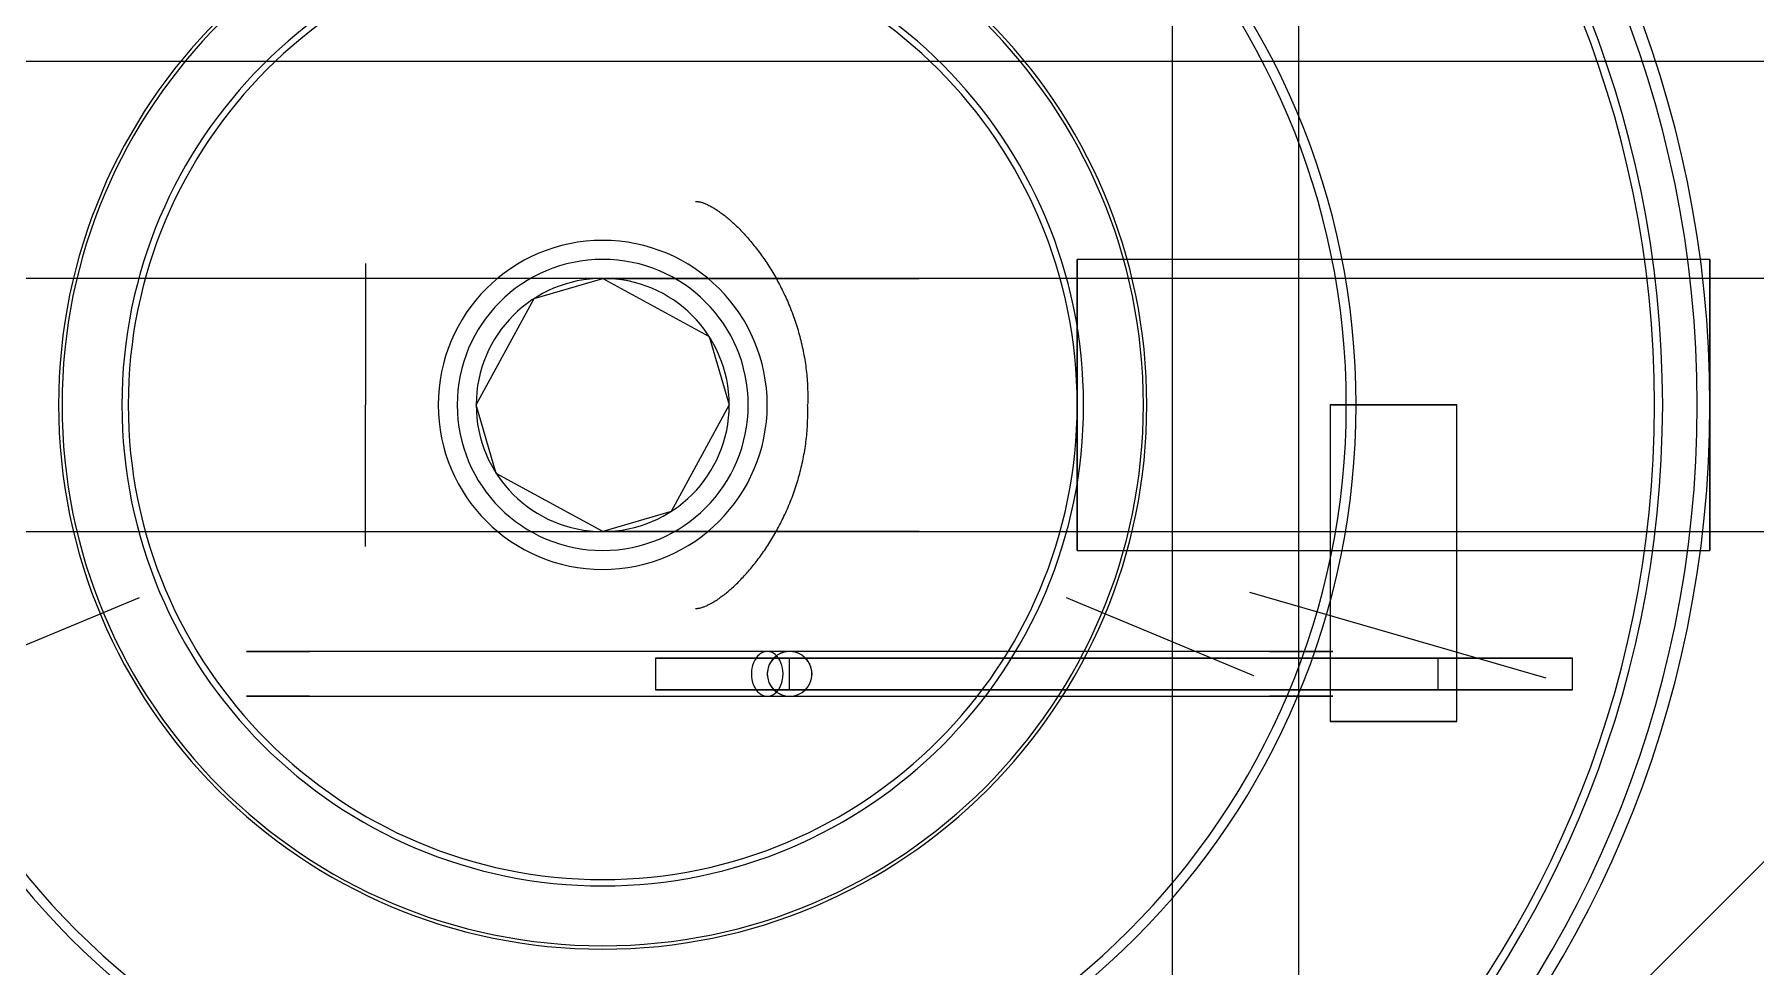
# Model space of a CAD drawing. Header units: millimetres. Extents: x -677815 to 476396, y -125373 to 39000.
# Drawn here: x 136915.5 to 137187.5, y 11781.9 to 11929.2 of the extents above; entities that cross this region are included whole.
import ezdxf

# ---------------------------------------------------------------- set-up
doc = ezdxf.new("R2010")
doc.units = ezdxf.units.MM
doc.layers.add('AM_BOR', color=4, linetype='Continuous', lineweight=25)
doc.layers.add('Xref building Toll$0$P-SANR-FIXT', color=6, linetype='Continuous', lineweight=9)
pattern_1 = [(90, (0, 0), (-406, 2e-14), [])]
pattern_2 = [(270, (40, 609.6), (406, 2e-14), [])]

# ---------------------------------------------------------------- blocks, each defined once
blk = doc.blocks.new('Xref building Toll$0$FP_262-MASTER GROUND FLOOR')
at = {"layer": 'Xref building Toll$0$P-SANR-FIXT'}
for p, q in [((140, 345), (-60, 345)), ((-60, 325), (140, 325))]:
    blk.add_line(p, q, dxfattribs=at)
blk = doc.blocks.new('Xref building Toll$0$FP_264-MASTER GROUND FLOOR')
at = {"layer": 'Xref building Toll$0$P-SANR-FIXT'}
blk.add_line((62.36, 260), (40, 260), dxfattribs=at)
blk = doc.blocks.new('Xref building Toll$0$FP_263-MASTER GROUND FLOOR')
at = {"layer": 'Xref building Toll$0$P-SANR-FIXT'}
blk.add_line((60, 135), (60, 385), dxfattribs=at)
blk.add_blockref('Xref building Toll$0$FP_264-MASTER GROUND FLOOR', (0, 0), dxfattribs=at)
blk = doc.blocks.new('Xref building Toll$0$FP_266-MASTER GROUND FLOOR')
at = {"layer": 'Xref building Toll$0$P-SANR-FIXT'}
blk.add_line((17.64, 260), (40, 260), dxfattribs=at)
blk = doc.blocks.new('Xref building Toll$0$FP_265-MASTER GROUND FLOOR')
at = {"layer": 'Xref building Toll$0$P-SANR-FIXT'}
blk.add_line((20, 385), (20, 135), dxfattribs=at)
blk.add_blockref('Xref building Toll$0$FP_266-MASTER GROUND FLOOR', (0, 0), dxfattribs=at)
blk = doc.blocks.new('Xref building Toll$0$FP_268-MASTER GROUND FLOOR')
at = {"layer": 'Xref building Toll$0$P-SANR-FIXT'}
for p, q in [((71.88, 419), (71.83, 418.88)), ((71.93, 419.12), (71.88, 419)), ((71.97, 419.24), (71.93, 419.12)), ((72, 419.36), (71.97, 419.24)), ((72.04, 419.48), (72, 419.36)), ((72.07, 419.59), (72.04, 419.48)), ((72.09, 419.7), (72.07, 419.59)), ((72.11, 419.81), (72.09, 419.7)), ((72.13, 419.91), (72.11, 419.81)), ((72.15, 420.02), (72.13, 419.91)), ((72.16, 420.12), (72.15, 420.02)), ((72.17, 420.21), (72.16, 420.12)), ((72.17, 420.31), (72.17, 420.21)), ((70.35, 416.31), (70.24, 416.15)), ((70.47, 416.47), (70.35, 416.31)), ((70.57, 416.62), (70.47, 416.47)), ((70.68, 416.78), (70.57, 416.62)), ((70.78, 416.93), (70.68, 416.78)), ((70.88, 417.08), (70.78, 416.93)), ((70.98, 417.23), (70.88, 417.08)), ((71.07, 417.37), (70.98, 417.23)), ((71.15, 417.52), (71.07, 417.37)), ((71.24, 417.66), (71.15, 417.52)), ((71.32, 417.81), (71.24, 417.66)), ((71.4, 417.95), (71.32, 417.81)), ((71.47, 418.09), (71.4, 417.95)), ((71.54, 418.22), (71.47, 418.09)), ((71.61, 418.36), (71.54, 418.22)), ((71.67, 418.49), (71.61, 418.36)), ((71.73, 418.62), (71.67, 418.49)), ((71.78, 418.75), (71.73, 418.62)), ((71.83, 418.88), (71.78, 418.75)), ((67.92, 413.5), (67.75, 413.33)), ((68.09, 413.67), (67.92, 413.5)), ((68.25, 413.84), (68.09, 413.67)), ((68.42, 414.01), (68.25, 413.84)), ((68.58, 414.18), (68.42, 414.01)), ((68.73, 414.35), (68.58, 414.18)), ((68.89, 414.52), (68.73, 414.35)), ((69.04, 414.69), (68.89, 414.52)), ((69.18, 414.85), (69.04, 414.69)), ((69.33, 415.02), (69.18, 414.85)), ((69.47, 415.18), (69.33, 415.02)), ((69.61, 415.35), (69.47, 415.18)), ((69.74, 415.51), (69.61, 415.35)), ((69.87, 415.67), (69.74, 415.51)), ((69.99, 415.83), (69.87, 415.67)), ((70.12, 415.99), (69.99, 415.83)), ((70.24, 416.15), (70.12, 415.99)), ((65, 410.92), (64.78, 410.75)), ((65.21, 411.09), (65, 410.92)), ((65.43, 411.26), (65.21, 411.09)), ((65.64, 411.43), (65.43, 411.26)), ((65.84, 411.61), (65.64, 411.43)), ((66.05, 411.78), (65.84, 411.61)), ((66.25, 411.95), (66.05, 411.78)), ((66.45, 412.12), (66.25, 411.95)), ((66.64, 412.3), (66.45, 412.12)), ((66.83, 412.47), (66.64, 412.3)), ((67.02, 412.64), (66.83, 412.47)), ((67.21, 412.81), (67.02, 412.64)), ((67.39, 412.99), (67.21, 412.81)), ((67.57, 413.16), (67.39, 412.99)), ((67.75, 413.33), (67.57, 413.16)), ((60.91, 408.12), (60.65, 407.96)), ((61.17, 408.28), (60.91, 408.12)), ((61.43, 408.43), (61.17, 408.28)), ((61.69, 408.59), (61.43, 408.43)), ((61.94, 408.75), (61.69, 408.59)), ((62.19, 408.91), (61.94, 408.75)), ((62.44, 409.08), (62.19, 408.91)), ((62.69, 409.24), (62.44, 409.08)), ((62.93, 409.4), (62.69, 409.24)), ((63.17, 409.57), (62.93, 409.4)), ((63.41, 409.74), (63.17, 409.57)), ((63.64, 409.9), (63.41, 409.74)), ((63.88, 410.07), (63.64, 409.9)), ((64.11, 410.24), (63.88, 410.07)), ((64.33, 410.41), (64.11, 410.24)), ((64.56, 410.58), (64.33, 410.41)), ((64.78, 410.75), (64.56, 410.58)), ((55.53, 405.44), (55.23, 405.32)), ((55.84, 405.56), (55.53, 405.44)), ((56.14, 405.69), (55.84, 405.56)), ((56.43, 405.82), (56.14, 405.69)), ((56.73, 405.95), (56.43, 405.82)), ((57.02, 406.08), (56.73, 405.95)), ((57.31, 406.22), (57.02, 406.08)), ((57.6, 406.35), (57.31, 406.22)), ((57.89, 406.49), (57.6, 406.35)), ((58.18, 406.63), (57.89, 406.49)), ((58.46, 406.77), (58.18, 406.63)), ((58.74, 406.91), (58.46, 406.77)), ((59.02, 407.06), (58.74, 406.91)), ((59.3, 407.21), (59.02, 407.06)), ((59.57, 407.35), (59.3, 407.21)), ((59.85, 407.5), (59.57, 407.35)), ((60.12, 407.66), (59.85, 407.5)), ((60.38, 407.81), (60.12, 407.66)), ((60.65, 407.96), (60.38, 407.81)), ((42.76, 402.62), (42.41, 402.61)), ((43.1, 402.64), (42.76, 402.62)), ((43.44, 402.65), (43.1, 402.64)), ((43.79, 402.68), (43.44, 402.65)), ((44.13, 402.7), (43.79, 402.68)), ((44.47, 402.73), (44.13, 402.7)), ((44.81, 402.76), (44.47, 402.73)), ((45.15, 402.8), (44.81, 402.76)), ((45.49, 402.84), (45.15, 402.8)), ((45.83, 402.88), (45.49, 402.84)), ((46.17, 402.92), (45.83, 402.88)), ((46.51, 402.97), (46.17, 402.92)), ((46.85, 403.02), (46.51, 402.97)), ((47.18, 403.07), (46.85, 403.02)), ((47.52, 403.13), (47.18, 403.07)), ((47.85, 403.19), (47.52, 403.13)), ((48.19, 403.25), (47.85, 403.19)), ((48.52, 403.32), (48.19, 403.25)), ((48.85, 403.39), (48.52, 403.32)), ((49.18, 403.46), (48.85, 403.39)), ((49.51, 403.53), (49.18, 403.46)), ((49.84, 403.61), (49.51, 403.53)), ((50.17, 403.69), (49.84, 403.61)), ((50.5, 403.77), (50.17, 403.69)), ((50.82, 403.86), (50.5, 403.77)), ((51.15, 403.94), (50.82, 403.86)), ((51.47, 404.04), (51.15, 403.94)), ((51.79, 404.13), (51.47, 404.04)), ((52.11, 404.22), (51.79, 404.13)), ((52.43, 404.32), (52.11, 404.22)), ((52.75, 404.42), (52.43, 404.32)), ((53.06, 404.53), (52.75, 404.42)), ((53.38, 404.63), (53.06, 404.53)), ((53.69, 404.74), (53.38, 404.63)), ((54, 404.85), (53.69, 404.74)), ((54.31, 404.96), (54, 404.85)), ((54.62, 405.08), (54.31, 404.96)), ((54.93, 405.2), (54.62, 405.08)), ((55.23, 405.32), (54.93, 405.2)), ((40.34, 402.6), (40, 402.61)), ((40.69, 402.59), (40.34, 402.6)), ((41.03, 402.59), (40.69, 402.59)), ((41.38, 402.59), (41.03, 402.59)), ((41.72, 402.59), (41.38, 402.59)), ((42.07, 402.6), (41.72, 402.59)), ((42.41, 402.61), (42.07, 402.6))]:
    blk.add_line(p, q, dxfattribs=at)
blk = doc.blocks.new('Xref building Toll$0$FP_267-MASTER GROUND FLOOR')
at = {"layer": 'Xref building Toll$0$P-SANR-FIXT', "flags": 128}
for points in [[(40, 455), (56.83, 445.81), (60, 435)], [(60, 435), (50.81, 418.17), (40, 415)], [(60, 435), (60, 412.02), (60, 385)]]:
    blk.add_lwpolyline(points, dxfattribs=at)
at = {"layer": 'Xref building Toll$0$P-SANR-FIXT'}
blk.add_blockref('Xref building Toll$0$FP_268-MASTER GROUND FLOOR', (0, 0), dxfattribs=at)
blk = doc.blocks.new('Xref building Toll$0$FP_270-MASTER GROUND FLOOR')
at = {"layer": 'Xref building Toll$0$P-SANR-FIXT'}
for p, q in [((7.83, 420.31), (7.83, 420.21)), ((7.83, 420.21), (7.84, 420.12)), ((7.84, 420.12), (7.85, 420.02)), ((7.85, 420.02), (7.87, 419.91)), ((7.87, 419.91), (7.89, 419.81)), ((7.89, 419.81), (7.91, 419.7)), ((7.91, 419.7), (7.93, 419.59)), ((7.93, 419.59), (7.96, 419.48)), ((7.96, 419.48), (8, 419.36)), ((8, 419.36), (8.03, 419.24)), ((8.03, 419.24), (8.07, 419.12)), ((8.07, 419.12), (8.12, 419)), ((8.12, 419), (8.17, 418.88)), ((8.17, 418.88), (8.22, 418.75)), ((8.22, 418.75), (8.27, 418.62)), ((8.27, 418.62), (8.33, 418.49)), ((8.33, 418.49), (8.39, 418.36)), ((8.39, 418.36), (8.46, 418.22)), ((8.46, 418.22), (8.53, 418.09)), ((8.53, 418.09), (8.6, 417.95)), ((8.6, 417.95), (8.68, 417.81)), ((8.68, 417.81), (8.76, 417.66)), ((8.76, 417.66), (8.85, 417.52)), ((8.85, 417.52), (8.93, 417.37)), ((8.93, 417.37), (9.02, 417.23)), ((9.02, 417.23), (9.12, 417.08)), ((9.12, 417.08), (9.22, 416.93)), ((9.22, 416.93), (9.32, 416.78)), ((9.32, 416.78), (9.43, 416.62)), ((9.43, 416.62), (9.53, 416.47)), ((9.53, 416.47), (9.65, 416.31)), ((9.65, 416.31), (9.76, 416.15)), ((9.76, 416.15), (9.88, 415.99)), ((9.88, 415.99), (10.01, 415.83)), ((10.01, 415.83), (10.13, 415.67)), ((10.13, 415.67), (10.26, 415.51)), ((10.26, 415.51), (10.39, 415.35)), ((10.39, 415.35), (10.53, 415.18)), ((10.53, 415.18), (10.67, 415.02)), ((10.67, 415.02), (10.82, 414.85)), ((10.82, 414.85), (10.96, 414.69)), ((10.96, 414.69), (11.11, 414.52)), ((11.11, 414.52), (11.27, 414.35)), ((11.27, 414.35), (11.42, 414.18)), ((11.42, 414.18), (11.58, 414.01)), ((11.58, 414.01), (11.75, 413.84)), ((11.75, 413.84), (11.91, 413.67)), ((11.91, 413.67), (12.08, 413.5)), ((12.08, 413.5), (12.25, 413.33)), ((12.25, 413.33), (12.43, 413.16)), ((12.43, 413.16), (12.61, 412.99)), ((12.61, 412.99), (12.79, 412.81)), ((12.79, 412.81), (12.98, 412.64)), ((12.98, 412.64), (13.17, 412.47)), ((13.17, 412.47), (13.36, 412.3)), ((13.36, 412.3), (13.55, 412.12)), ((13.55, 412.12), (13.75, 411.95)), ((13.75, 411.95), (13.95, 411.78)), ((13.95, 411.78), (14.16, 411.61)), ((14.16, 411.61), (14.36, 411.43)), ((14.36, 411.43), (14.57, 411.26)), ((14.57, 411.26), (14.79, 411.09)), ((14.79, 411.09), (15, 410.92)), ((15, 410.92), (15.22, 410.75)), ((15.22, 410.75), (15.44, 410.58)), ((15.44, 410.58), (15.67, 410.41)), ((15.67, 410.41), (15.89, 410.24)), ((15.89, 410.24), (16.12, 410.07)), ((16.12, 410.07), (16.36, 409.9)), ((16.36, 409.9), (16.59, 409.74)), ((16.59, 409.74), (16.83, 409.57)), ((16.83, 409.57), (17.07, 409.4)), ((17.07, 409.4), (17.31, 409.24)), ((17.31, 409.24), (17.56, 409.08)), ((17.56, 409.08), (17.81, 408.91)), ((17.81, 408.91), (18.06, 408.75)), ((18.06, 408.75), (18.31, 408.59)), ((18.31, 408.59), (18.57, 408.43)), ((18.57, 408.43), (18.83, 408.28)), ((18.83, 408.28), (19.09, 408.12)), ((19.09, 408.12), (19.35, 407.96)), ((19.35, 407.96), (19.62, 407.81)), ((19.62, 407.81), (19.88, 407.66)), ((19.88, 407.66), (20.15, 407.5)), ((20.15, 407.5), (20.43, 407.35)), ((20.43, 407.35), (20.7, 407.21)), ((20.7, 407.21), (20.98, 407.06)), ((20.98, 407.06), (21.26, 406.91)), ((21.26, 406.91), (21.54, 406.77)), ((21.54, 406.77), (21.82, 406.63)), ((21.82, 406.63), (22.11, 406.49)), ((22.11, 406.49), (22.4, 406.35)), ((22.4, 406.35), (22.69, 406.22)), ((22.69, 406.22), (22.98, 406.08)), ((22.98, 406.08), (23.27, 405.95)), ((23.27, 405.95), (23.57, 405.82)), ((23.57, 405.82), (23.86, 405.69)), ((23.86, 405.69), (24.16, 405.56)), ((24.16, 405.56), (24.47, 405.44)), ((24.47, 405.44), (24.77, 405.32)), ((24.77, 405.32), (25.07, 405.2)), ((25.07, 405.2), (25.38, 405.08)), ((25.38, 405.08), (25.69, 404.96)), ((25.69, 404.96), (26, 404.85)), ((26, 404.85), (26.31, 404.74)), ((26.31, 404.74), (26.62, 404.63)), ((26.62, 404.63), (26.94, 404.53)), ((26.94, 404.53), (27.25, 404.42)), ((27.25, 404.42), (27.57, 404.32)), ((27.57, 404.32), (27.89, 404.22)), ((27.89, 404.22), (28.21, 404.13)), ((28.21, 404.13), (28.53, 404.04)), ((28.53, 404.04), (28.85, 403.94)), ((28.85, 403.94), (29.18, 403.86)), ((29.18, 403.86), (29.5, 403.77)), ((29.5, 403.77), (29.83, 403.69)), ((29.83, 403.69), (30.16, 403.61)), ((30.16, 403.61), (30.49, 403.53)), ((30.49, 403.53), (30.82, 403.46)), ((30.82, 403.46), (31.15, 403.39)), ((31.15, 403.39), (31.48, 403.32)), ((31.48, 403.32), (31.81, 403.25)), ((31.81, 403.25), (32.15, 403.19)), ((32.15, 403.19), (32.48, 403.13)), ((32.48, 403.13), (32.82, 403.07)), ((32.82, 403.07), (33.15, 403.02)), ((33.15, 403.02), (33.49, 402.97)), ((33.49, 402.97), (33.83, 402.92)), ((33.83, 402.92), (34.17, 402.88)), ((34.17, 402.88), (34.51, 402.84)), ((34.51, 402.84), (34.85, 402.8)), ((34.85, 402.8), (35.19, 402.76)), ((35.19, 402.76), (35.53, 402.73)), ((35.53, 402.73), (35.87, 402.7)), ((35.87, 402.7), (36.21, 402.68)), ((36.21, 402.68), (36.56, 402.65)), ((36.56, 402.65), (36.9, 402.64)), ((36.9, 402.64), (37.24, 402.62)), ((37.24, 402.62), (37.59, 402.61)), ((37.59, 402.61), (37.93, 402.6)), ((37.93, 402.6), (38.28, 402.59)), ((38.28, 402.59), (38.62, 402.59)), ((38.62, 402.59), (38.97, 402.59)), ((38.97, 402.59), (39.31, 402.59)), ((39.31, 402.59), (39.66, 402.6)), ((39.66, 402.6), (40, 402.61))]:
    blk.add_line(p, q, dxfattribs=at)
blk = doc.blocks.new('Xref building Toll$0$FP_269-MASTER GROUND FLOOR')
at = {"layer": 'Xref building Toll$0$P-SANR-FIXT', "flags": 128}
for points in [[(20, 435), (29.19, 451.83), (40, 455)], [(20, 385), (20, 427.07), (20, 435)], [(40, 415), (23.17, 424.19), (20, 435)]]:
    blk.add_lwpolyline(points, dxfattribs=at)
at = {"layer": 'Xref building Toll$0$P-SANR-FIXT'}
blk.add_blockref('Xref building Toll$0$FP_270-MASTER GROUND FLOOR', (0, 0), dxfattribs=at)
blk = doc.blocks.new('Xref building Toll$0$FP_274-MASTER GROUND FLOOR')
at = {"layer": 'Xref building Toll$0$P-SANR-FIXT'}
blk.add_line((-3.18, 285.9), (10.37, 332.7), dxfattribs=at)
blk = doc.blocks.new('Xref building Toll$0$FP_273-MASTER GROUND FLOOR')
at = {"layer": 'Xref building Toll$0$P-SANR-FIXT'}
blk.add_blockref('Xref building Toll$0$FP_274-MASTER GROUND FLOOR', (0, 0), dxfattribs=at)
blk = doc.blocks.new('Xref building Toll$0$FP_276-MASTER GROUND FLOOR')
at = {"layer": 'Xref building Toll$0$P-SANR-FIXT'}
blk.add_line((-2.79, 332.1), (9.52, 361.71), dxfattribs=at)
blk = doc.blocks.new('Xref building Toll$0$FP_275-MASTER GROUND FLOOR')
at = {"layer": 'Xref building Toll$0$P-SANR-FIXT'}
blk.add_blockref('Xref building Toll$0$FP_276-MASTER GROUND FLOOR', (0, 0), dxfattribs=at)
blk = doc.blocks.new('Xref building Toll$0$FP_280-MASTER GROUND FLOOR')
at = {"layer": 'Xref building Toll$0$P-SANR-FIXT'}
blk.add_line((9.52, 508.29), (-2.79, 537.9), dxfattribs=at)
blk = doc.blocks.new('Xref building Toll$0$FP_279-MASTER GROUND FLOOR')
at = {"layer": 'Xref building Toll$0$P-SANR-FIXT'}
blk.add_blockref('Xref building Toll$0$FP_280-MASTER GROUND FLOOR', (0, 0), dxfattribs=at)
blk = doc.blocks.new('Xref building Toll$0$FP_281-MASTER GROUND FLOOR')
at = {"layer": 'Xref building Toll$0$P-SANR-FIXT'}
for p, q in [((-6.04, 405.46), (-6.04, 322.53)), ((1.04, 322.53), (1.04, 405.46))]:
    blk.add_line(p, q, dxfattribs=at)
blk = doc.blocks.new('Xref building Toll$0$FP_282-MASTER GROUND FLOOR')
at = {"layer": 'Xref building Toll$0$P-SANR-FIXT'}
for p, q in [((-6.04, 322.53), (-6.04, 319.6)), ((1.04, 319.6), (1.04, 322.53))]:
    blk.add_line(p, q, dxfattribs=at)
at = {"layer": 'Xref building Toll$0$P-SANR-FIXT', "flags": 128}
for points in [[(-6.04, 319.6), (-6.04, 324.2), (-6.04, 329.6)], [(1.04, 329.6), (1.04, 321.19), (1.04, 319.6)]]:
    blk.add_lwpolyline(points, dxfattribs=at)
blk = doc.blocks.new('Xref building Toll$0$FP_283-MASTER GROUND FLOOR')
at = {"layer": 'Xref building Toll$0$P-SANR-FIXT'}
for p, q in [((-6.04, 481.32), (-6.04, 329.6)), ((1.04, 329.6), (1.04, 481.32))]:
    blk.add_line(p, q, dxfattribs=at)
blk = doc.blocks.new('Xref building Toll$0$FP_284-MASTER GROUND FLOOR')
at = {"layer": 'Xref building Toll$0$P-SANR-FIXT'}
for p, q in [((-6.04, 491.32), (-6.04, 488.39)), ((1.04, 488.39), (1.04, 491.32))]:
    blk.add_line(p, q, dxfattribs=at)
at = {"layer": 'Xref building Toll$0$P-SANR-FIXT', "flags": 128}
for points in [[(-6.04, 481.32), (-6.04, 489.73), (-6.04, 491.32)], [(1.04, 491.32), (1.04, 486.72), (1.04, 481.32)]]:
    blk.add_lwpolyline(points, dxfattribs=at)
blk = doc.blocks.new('Xref building Toll$0$FP_285-MASTER GROUND FLOOR')
at = {"layer": 'Xref building Toll$0$P-SANR-FIXT'}
for p, q in [((-6.04, 488.39), (-6.04, 408.99)), ((1.04, 408.99), (1.04, 488.39))]:
    blk.add_line(p, q, dxfattribs=at)
blk = doc.blocks.new('Xref building Toll$0$FP_286-MASTER GROUND FLOOR')
at = {"layer": 'Xref building Toll$0$P-SANR-FIXT'}
for p, q in [((40, 320), (-10, 320)), ((-10, 300), (40, 300))]:
    blk.add_line(p, q, dxfattribs=at)
blk = doc.blocks.new('Xref building Toll$0$FP_287-MASTER GROUND FLOOR')
at = {"layer": 'Xref building Toll$0$P-SANR-FIXT'}
for p, q in [((17, 360), (17, 260)), ((63, 260), (63, 360))]:
    blk.add_line(p, q, dxfattribs=at)
blk = doc.blocks.new('Xref building Toll$0$FP_293-MASTER GROUND FLOOR')
at = {"layer": 'Xref building Toll$0$P-SANR-FIXT'}
blk.add_line((62.36, 472.5), (40, 472.5), dxfattribs=at)
blk = doc.blocks.new('Xref building Toll$0$FP_292-MASTER GROUND FLOOR')
at = {"layer": 'Xref building Toll$0$P-SANR-FIXT'}
blk.add_line((60, 205), (60, 740), dxfattribs=at)
blk.add_blockref('Xref building Toll$0$FP_293-MASTER GROUND FLOOR', (0, 0), dxfattribs=at)
blk = doc.blocks.new('Xref building Toll$0$FP_295-MASTER GROUND FLOOR')
at = {"layer": 'Xref building Toll$0$P-SANR-FIXT'}
blk.add_line((17.64, 472.5), (40, 472.5), dxfattribs=at)
blk = doc.blocks.new('Xref building Toll$0$FP_294-MASTER GROUND FLOOR')
at = {"layer": 'Xref building Toll$0$P-SANR-FIXT'}
blk.add_line((20, 740), (20, 205), dxfattribs=at)
blk.add_blockref('Xref building Toll$0$FP_295-MASTER GROUND FLOOR', (0, 0), dxfattribs=at)
blk = doc.blocks.new('Xref building Toll$0$Safety_Shower_amp_Eye_Wash_6042 - Existing-1629958-MASTER GROUND FLOOR')
at = {"layer": 'Xref building Toll$0$P-SANR-FIXT'}
h = blk.add_hatch(dxfattribs=at)
h.set_pattern_fill('FP_312', color=256, style=0, pattern_type=2)
h.set_pattern_definition(pattern_1)
edge = h.paths.add_edge_path(flags=0)
edge.add_arc((40, 435), 166.25, 180, 360)
edge.add_arc((40, 435), 166.25, 360, 540)
edge = h.paths.add_edge_path(flags=0)
edge.add_arc((40, 435), 175, 180, 360)
edge.add_arc((40, 435), 175, 360, 540)
h = blk.add_hatch(dxfattribs=at)
h.set_pattern_fill('FP_312', color=256, style=0, pattern_type=2)
h.set_pattern_definition(pattern_1)
edge = h.paths.add_edge_path(flags=0)
edge.add_arc((40, 435), 76, 180, 360)
edge.add_arc((40, 435), 76, 360, 540)
edge = h.paths.add_edge_path(flags=0)
edge.add_arc((40, 435), 85.46, 180, 360)
edge.add_arc((40, 435), 85.46, 360, 540)
h = blk.add_hatch(dxfattribs=at)
h.set_pattern_fill('FP_311', color=256, style=0, pattern_type=2)
h.set_pattern_definition([(180, (0, 0), (-5e-14, -406), [])])
edge = h.paths.add_edge_path(flags=0)
edge.add_arc((40, 435), 75, 90, 270)
edge.add_arc((40, 435), 75, 270, 450)
edge = h.paths.add_edge_path(flags=0)
edge.add_arc((40, 435), 20, 270, 450)
edge.add_arc((40, 435), 20, 90, 270)
h = blk.add_hatch(dxfattribs=at)
h.set_pattern_fill('FP_313', color=256, style=0, pattern_type=2)
h.set_pattern_definition(pattern_2)
edge = h.paths.add_edge_path(flags=0)
edge.add_line((40, 461), (40, 435))
edge.add_line((40, 435), (40, 409))
edge.add_arc((40, 435), 26, 90, 270, ccw=False)
h = blk.add_hatch(dxfattribs=at)
h.set_pattern_fill('FP_313', color=256, style=0, pattern_type=2)
h.set_pattern_definition(pattern_2)
edge = h.paths.add_edge_path(flags=0)
edge.add_line((40, 409), (40, 435))
edge.add_line((40, 435), (40, 461))
edge.add_arc((40, 435), 26, -90, 90, ccw=False)
h = blk.add_hatch(dxfattribs=at)
h.set_pattern_fill('FP_306', color=256, style=0, pattern_type=2)
h.set_pattern_definition([(270, (40, 435), (406, 2e-14), [])])
edge = h.paths.add_edge_path(flags=0)
edge.add_arc((40, 435), 20, 270, 450)
edge.add_arc((40, 435), 20, 90, 270)
for p, q in [((-5, 426.67), (-5, 302.93)), ((-5, 405.46), (-5, 426.67)), ((0, 426.67), (-5, 426.67)), ((0, 426.67), (0, 405.46)), ((0, 302.93), (0, 426.67)), ((-5, 281.72), (-5, 405.46)), ((-5, 405.46), (0, 405.46)), ((0, 405.46), (0, 281.72)), ((17, 360), (63, 360)), ((63, 360), (17, 360)), ((-10, 300), (-10, 320)), ((-10, 320), (-10, 300)), ((40, 300), (40, 320)), ((40, 320), (40, 300)), ((-5, 302.93), (-5, 281.72)), ((-5, 302.93), (0, 302.93)), ((0, 281.72), (0, 302.93)), ((-5, 281.72), (0, 281.72)), ((17, 260), (63, 260)), ((63, 260), (17, 260))]:
    blk.add_line(p, q, dxfattribs=at)
for centre, radius, start, end in [((40, 435), 175, 360, 180), ((40, 435), 175, 0, 180), ((40, 435), 173, 0, 180), ((40, 435), 173, 0, 180), ((40, 435), 167.53, 0, 180), ((40, 435), 166.25, 0, 180), ((40, 435), 119.08, 0, 180), ((40, 435), 117.53, 0, 180), ((40, 435), 86, 0, 180), ((40, 435), 85.46, 0, 180), ((40, 435), 76, 0, 180), ((40, 435), 76, 0, 180), ((40, 435), 75, 90, 270), ((40, 435), 75, 90, 270), ((40, 435), 75, 270, 90), ((40, 435), 75, 270, 90), ((40, 435), 26, 90, 270), ((40, 435), 26, 90, 270), ((40, 435), 26, 270, 90), ((40, 435), 26, 270, 90), ((40, 435), 23, 90, 270), ((40, 435), 23, 90, 270), ((40, 435), 23, 270, 90), ((40, 435), 23, 270, 90), ((40, 435), 20, 90, 270), ((40, 435), 20, 90, 270), ((40, 435), 20, 90, 270), ((40, 435), 20, 270, 90), ((40, 435), 20, 270, 90), ((40, 435), 20, 270, 90), ((40, 435), 175, 180, 360), ((40, 435), 175, 180, 0), ((40, 435), 173, 180, 360), ((40, 435), 173, 180, 0), ((40, 435), 167.53, 180, 0), ((40, 435), 166.25, 180, 360), ((40, 435), 119.08, 180, 360), ((40, 435), 117.53, 180, 0), ((40, 435), 86, 180, 360), ((40, 435), 85.46, 180, 0), ((40, 435), 76, 180, 360), ((40, 435), 76, 180, 0), ((-2.5, 405.46), 3.54, 360, 180), ((-2.5, 405.46), 3.54, 180, 360)]:
    blk.add_arc(centre, radius, start, end, dxfattribs=at)
for major_axis in [(3.54, 0), (-3.54, 0)]:
    blk.add_ellipse((-2.5, 408.99), major_axis=major_axis, ratio=0.707107, start_param=0, end_param=3.141593, dxfattribs=at)
for points in [[(1.04, 405.46), (1.04, 405.77), (0.95, 406.38), (0.66, 407.1), (0.31, 407.62), (-0.09, 408.08), (-0.71, 408.56), (-1.57, 408.91), (-2.5, 409.04), (-3.43, 408.91), (-4.29, 408.56), (-4.91, 408.08), (-5.31, 407.62), (-5.66, 407.1), (-5.95, 406.38), (-6.04, 405.77), (-6.04, 405.46)], [(-6.04, 405.46), (-6.04, 405.15), (-5.95, 404.53), (-5.66, 403.82), (-5.31, 403.3), (-4.91, 402.84), (-4.29, 402.36), (-3.43, 402.01), (-2.5, 401.88), (-1.57, 402.01), (-0.71, 402.36), (-0.09, 402.84), (0.31, 403.3), (0.66, 403.82), (0.95, 404.53), (1.04, 405.15), (1.04, 405.46)]]:
    blk.add_open_spline(points, degree=3, knots=[0, 0, 0, 0, 0.083333, 0.166667, 0.208333, 0.25, 0.333333, 0.416667, 0.5, 0.583333, 0.666667, 0.75, 0.791667, 0.833333, 0.916667, 1, 1, 1, 1], dxfattribs=at)
for name in ['Xref building Toll$0$FP_294-MASTER GROUND FLOOR', 'Xref building Toll$0$FP_292-MASTER GROUND FLOOR', 'Xref building Toll$0$FP_279-MASTER GROUND FLOOR', 'Xref building Toll$0$FP_284-MASTER GROUND FLOOR', 'Xref building Toll$0$FP_285-MASTER GROUND FLOOR', 'Xref building Toll$0$FP_283-MASTER GROUND FLOOR', 'Xref building Toll$0$FP_269-MASTER GROUND FLOOR', 'Xref building Toll$0$FP_267-MASTER GROUND FLOOR', 'Xref building Toll$0$FP_281-MASTER GROUND FLOOR', 'Xref building Toll$0$FP_265-MASTER GROUND FLOOR', 'Xref building Toll$0$FP_263-MASTER GROUND FLOOR', 'Xref building Toll$0$FP_275-MASTER GROUND FLOOR', 'Xref building Toll$0$FP_287-MASTER GROUND FLOOR', 'Xref building Toll$0$FP_262-MASTER GROUND FLOOR', 'Xref building Toll$0$FP_273-MASTER GROUND FLOOR', 'Xref building Toll$0$FP_282-MASTER GROUND FLOOR', 'Xref building Toll$0$FP_286-MASTER GROUND FLOOR']:
    blk.add_blockref(name, (0, 0), dxfattribs=at)
blk = doc.blocks.new('Xref building Toll$0$Shower Stall-2D - Shower Stall-2D-1628917-MASTER GROUND FLOOR')
at = {"layer": 'Xref building Toll$0$P-SANR-FIXT'}
for p, q in [((75, 1185), (1185, 1185)), ((1185, 1185), (658.95, 658.95))]:
    blk.add_line(p, q, dxfattribs=at)
blk = doc.blocks.new('Xref building Toll$0$building block 28092016')
at = {"layer": 'Xref building Toll$0$P-SANR-FIXT', "rotation": 90}
blk.add_blockref('Xref building Toll$0$Safety_Shower_amp_Eye_Wash_6042 - Existing-1629958-MASTER GROUND FLOOR', (859989.92, -659668.77), dxfattribs=at)
at = {"layer": 'Xref building Toll$0$P-SANR-FIXT'}
blk.add_blockref('Xref building Toll$0$Shower Stall-2D - Shower Stall-2D-1628917-MASTER GROUND FLOOR', (858679.92, -660759.46), dxfattribs=at)
blk = doc.blocks.new('Xref building Toll')
blk.add_blockref('Xref building Toll$0$building block 28092016', (-722549.64, 671499.46))

msp = doc.modelspace()

# ---------------------------------------------------------------- block references
at = {"layer": 'AM_BOR'}
msp.add_blockref('Xref building Toll', (0, 0), dxfattribs=at)

doc.saveas('drawing.dxf')
